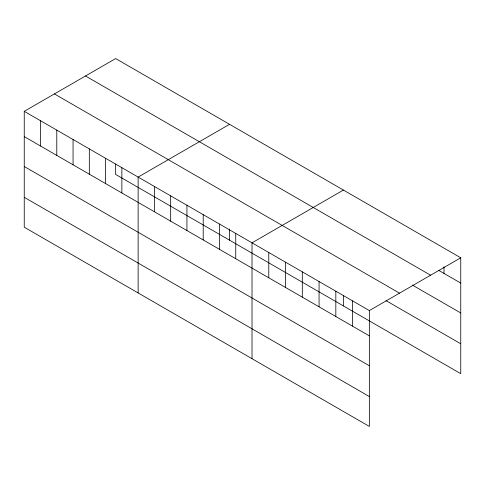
<?xml version="1.0" encoding="UTF-8"?>
<svg xmlns="http://www.w3.org/2000/svg" width="485" height="485" viewBox="0 0 485 485"><rect width="100%" height="100%" fill="white"/><g stroke="black" fill="none" stroke-linecap="round" stroke-linejoin="round"><path stroke-width="0.73" d="M24.25 111.332L369.352 310.576L369.352 426.436L24.25 227.198L24.25 111.332L115.648 58.564L460.75 257.802L460.75 373.668L115.648 174.424L115.648 163.966M229.532 124.312L138.134 177.08L138.134 292.946M343.416 190.065L252.018 242.833L252.018 358.694M369.352 310.576L460.75 257.802M438.828 270.436L460.75 283.094M85.487 75.975L430.589 275.219M412.395 285.065L460.75 312.983M54.411 93.92L399.513 293.158M385.963 300.603L460.75 343.78M24.25 136.618L369.352 335.862M24.25 166.513L369.352 365.751M24.25 197.304L369.352 396.548M443.987 266.72L443.987 273.419M352.589 300.894L352.589 326.187M343.416 295.462L343.416 305.926M335.826 291.218L335.826 316.511M319.063 281.542L319.063 306.829M302.3 271.867L302.3 297.153M285.538 262.185L285.538 287.478M268.781 252.509L268.781 277.796M235.746 233.437L235.746 258.729M229.532 228.968L229.532 240.178M219.481 224.046L219.481 249.332M203.209 214.655L203.209 239.942M186.937 205.258L186.937 230.551M170.671 195.867L170.671 221.154M154.4 186.476L154.4 211.763M121.862 167.689L121.862 192.975M105.597 158.298L105.597 183.585M89.325 148.901L89.325 174.194M73.059 139.51L73.059 164.797M56.787 130.119L56.787 155.406M40.522 120.723L40.522 146.015"/></g></svg>
